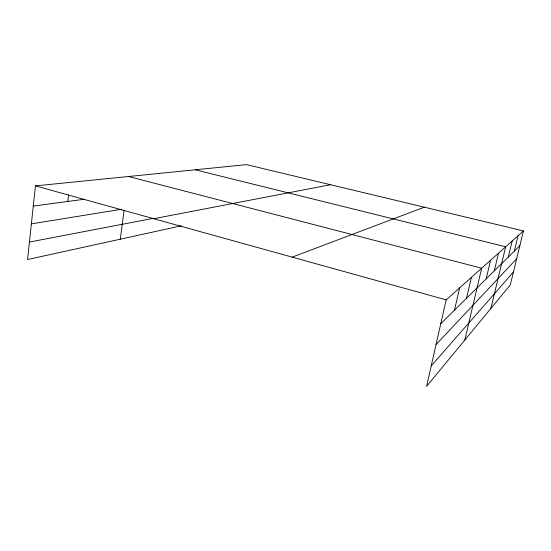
<?xml version="1.0" encoding="UTF-8"?>
<svg xmlns="http://www.w3.org/2000/svg" width="551" height="551" viewBox="0 0 551 551"><rect width="100%" height="100%" fill="white"/><g stroke="black" fill="none" stroke-linecap="round" stroke-linejoin="round"><path stroke-width="0.83" d="M523.45 230.924L446.186 299.868L426.577 386.382L510.288 284.929L523.45 230.924L246.49 164.618L35.45 185.887L27.55 259.528L181.265 225.827M67.807 201.459L68.579 194.834M120.27 239.203L124.078 210.441M454.527 310.11L459.637 287.863M466.511 298.291L471.36 277.401M464.83 340.022L481.67 268.199L128.569 176.506M486.147 278.916L490.562 260.272M494.295 270.878L498.517 253.171M490.893 308.436L505.68 246.779L195.171 169.791M508.284 257.083L512.161 240.994M514.331 251.118L518.064 235.732M431.213 365.933L513.422 272.07M436.048 344.602L516.68 258.722M440.793 323.657L519.855 245.67M292.182 257.131L424.298 207.19M153.722 218.713L330.448 184.723M29.423 242.061L153.088 218.389M31.373 223.885L121.778 209.215M33.287 206.074L84.461 199.235M35.45 185.887L446.186 299.868"/></g></svg>
